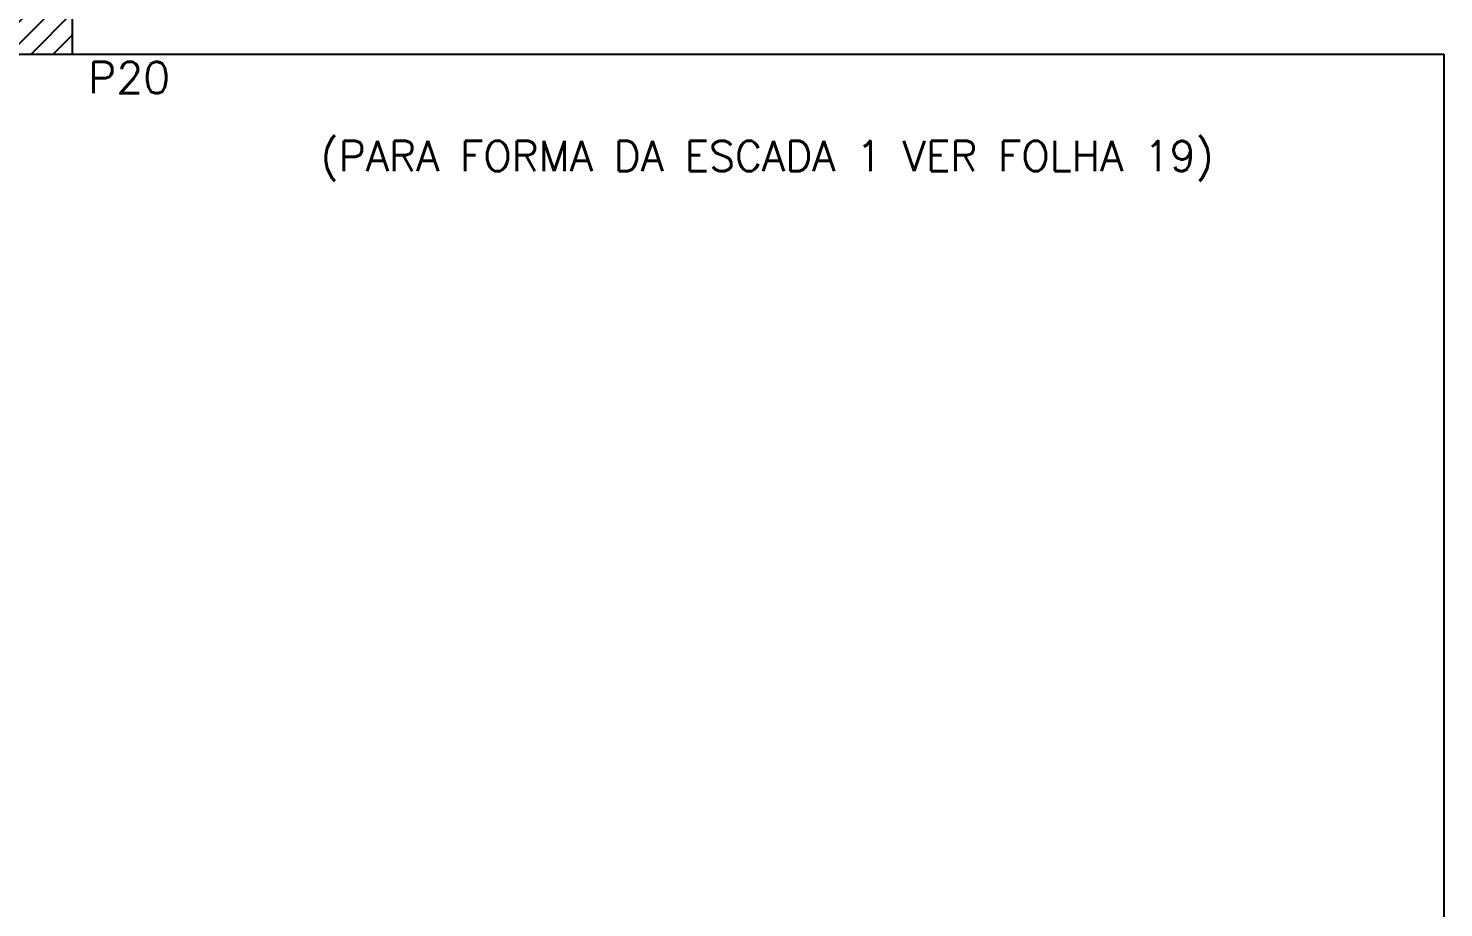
# Model space of a CAD drawing. Extents: x 1860 to 8661, y -614 to 3008.
# Drawn here: x 3945 to 4509, y 125 to 475 of the extents above; entities that cross this region are included whole.
import ezdxf

# ---------------------------------------------------------------- set-up
doc = ezdxf.new("R2010")
doc.units = 0
for name, color, linetype in [('F-PILARES-HACH', 174, 'Continuous'), ('F-PILARES-NOME', 170, 'Continuous'), ('F-PILARES-S', 170, 'Continuous'), ('F-TEXTO', 6, 'Continuous'), ('F-VIGAS', 3, 'Continuous')]:
    doc.layers.add(name, color=color, linetype=linetype)
doc.styles.add('CP-TEXTO', font='romans.shx')
doc.styles.add('MCP', font='romans.shx')

msp = doc.modelspace()

# ---------------------------------------------------------------- hatches: boundary and pattern name
at = {"layer": 'F-PILARES-HACH', "linetype": 'Continuous'}
h = msp.add_hatch(dxfattribs=at)
h.set_pattern_fill('ANSI31', color=256, scale=50, style=0)
h.set_pattern_definition([(45, (3943.9025, 488.975), (-4.41942, 4.41942), [])])
h.paths.add_polyline_path([(3962.9, 464.97), (3962.9, 982.47), (3943.9, 982.47), (3943.9, 488.97), (3724.9, 488.97), (3724.9, 464.97)], flags=16)

# ---------------------------------------------------------------- linework, layer by layer
at = {"layer": 'F-PILARES-S', "linetype": 'Continuous'}
msp.add_lwpolyline([(3962.9, 464.97), (3962.9, 982.47), (3943.9, 982.47), (3943.9, 488.97), (3724.9, 488.97), (3724.9, 464.97), (3962.9, 464.97)], dxfattribs=at)
at = {"layer": 'F-VIGAS'}
for points in [[(3962.9, 464.97), (4509.4, 464.97)], [(4509.4, 464.97), (4509.4, 4.47)]]:
    msp.add_lwpolyline(points, dxfattribs=at)

# ---------------------------------------------------------------- texts
at = {"layer": 'F-PILARES-NOME', "linetype": 'Continuous', "style": 'MCP'}
msp.add_text('P20', height=12.5, dxfattribs=at).set_placement((3969.15, 449.35))
at = {"layer": 'F-TEXTO', "color": 3, "insert": (3923.51, 430.34), "char_height": 12, "width": 687.5204, "attachment_point": 1, "style": 'CP-TEXTO'}
msp.add_mtext('\\pi138.33165;(PARA FORMA DA ESCADA 1 VER FOLHA 19)', dxfattribs=at)

doc.saveas('drawing.dxf')
